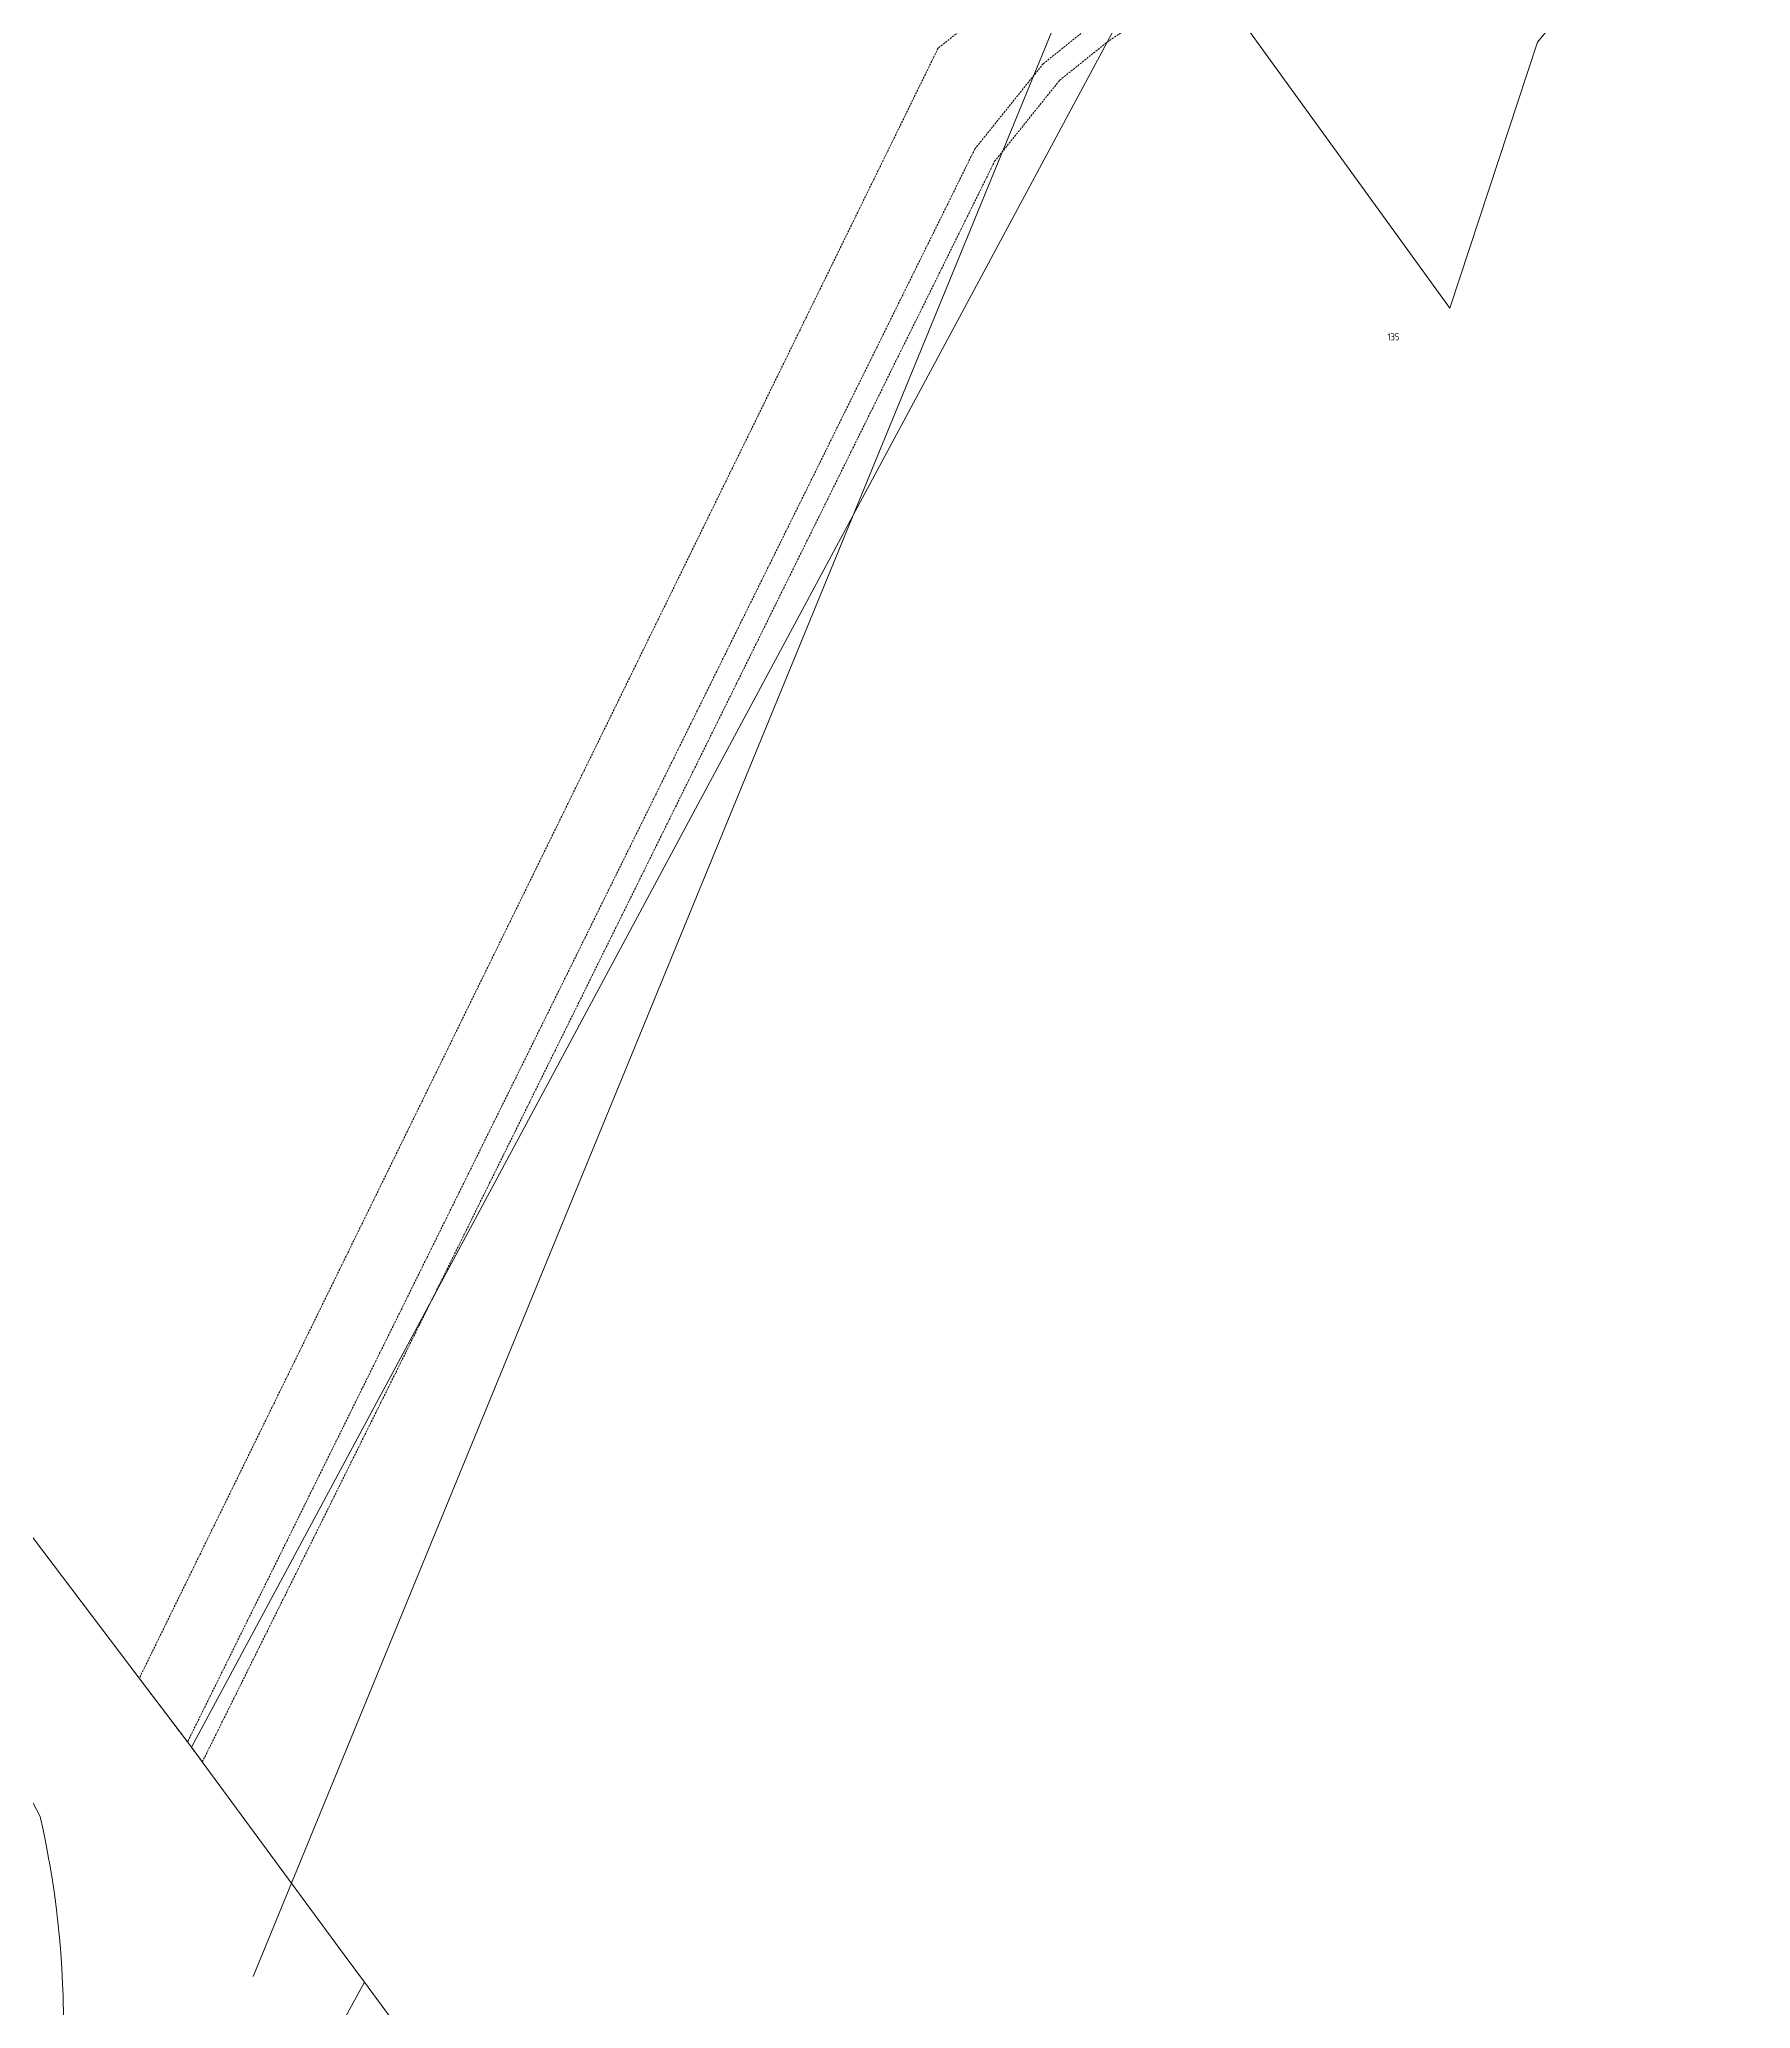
# Model space of a CAD drawing. Extents: x 294483 to 298733, y 6233899 to 6239242.
# Drawn here: x 296413 to 296855, y 6235171 to 6235681 of the extents above; entities that cross this region are included whole.
import ezdxf

# ---------------------------------------------------------------- set-up
doc = ezdxf.new("R2010")
doc.units = 0
doc.linetypes.add('DASHED', pattern=[0.75, 0.5, -0.25])
for name, color, linetype, lineweight in [('Cadastre Buildings_SP_EXT', 9, 'Continuous', 5), ('Cadastre Easements_SP_EXT', 9, 'Continuous', 5), ('Cadastre Land Parcels_SP_EXT', 9, 'Continuous', 5), ('Cadastre Roads_SP_EXT', 94, 'Continuous', 15)]:
    doc.layers.add(name, color=color, linetype=linetype, lineweight=lineweight)
doc.layers.add('Notes', color=7, linetype='Continuous')
doc.styles.get("Standard").update_dxf_attribs({"font": 'isocp.shx'})

msp = doc.modelspace()

# ---------------------------------------------------------------- linework, layer by layer
at = {"layer": 'Cadastre Buildings_SP_EXT', "linetype": 'Continuous'}
msp.add_lwpolyline([(296286.61201, 6235703.03308), (296228.679, 6235569.18908), (296226.28199, 6235542.03609), (296366.163, 6235351.93706), (296438.365, 6235256.61704), (296450.84298, 6235240.14505), (296451.86398, 6235238.79905), (296514.605, 6235355.66906), (296514.605, 6235355.66906), (296688.66599, 6235679.90107), (296691.06498, 6235684.36807)], dxfattribs=at)
at = {"layer": 'Cadastre Easements_SP_EXT', "linetype": 'DASHED'}
for points in [[(296692.4113, 6235716.13545), (296644.95515, 6235678.3272), (296438.36533, 6235256.61695), (296450.84336, 6235240.14476), (296451.8637, 6235238.79895), (296454.66872, 6235234.98419), (296514.60507, 6235355.66949), (296514.60507, 6235355.66949), (296659.56561, 6235649.06169), (296676.38816, 6235670.03419), (296688.66601, 6235679.90153), (296692.84065, 6235682.70374)], [(296695.9192, 6235693.41051), (296672.12804, 6235674.29128), (296654.4849, 6235652.2993), (296450.84336, 6235240.14476), (296451.8637, 6235238.79895), (296454.66872, 6235234.98419), (296514.60507, 6235355.66949), (296514.60507, 6235355.66949), (296659.56561, 6235649.06169), (296676.38816, 6235670.03419), (296688.66601, 6235679.90153), (296692.84065, 6235682.70374)]]:
    msp.add_lwpolyline(points, dxfattribs=at)
at = {"layer": 'Cadastre Land Parcels_SP_EXT', "linetype": 'Continuous'}
for points in [[(296691.06501, 6235684.3681), (296688.66599, 6235679.90103), (296514.60497, 6235355.66909), (296451.86399, 6235238.79903), (296454.66899, 6235234.98403), (296491.37402, 6235185.07902), (296491.39496, 6235185.0511), (296496.58397, 6235177.99607), (296609.27201, 6235024.70408), (296645.50101, 6234978.21507), (296755.85204, 6234850.51604), (297171.26197, 6235621.80502), (297171.26197, 6235621.80502), (297011.91797, 6235840.26908)], [(296847.86, 6235737.68806), (296799.94998, 6235679.84609), (296777.24496, 6235611.04408), (296715.28096, 6235696.80207)], [(296715.28122, 6235696.80163), (296777.24479, 6235611.04417), (296799.94963, 6235679.84609), (296847.85983, 6235737.68832)]]:
    msp.add_lwpolyline(points, dxfattribs=at)
at = {"layer": 'Cadastre Roads_SP_EXT', "linetype": 'Continuous'}
for points in [[(296367.24802, 6234962.23202), (296427.85596, 6235051.56202), (296491.18699, 6235168.07104), (296496.58397, 6235177.99607), (296491.39503, 6235185.05108), (296491.37402, 6235185.07908), (296454.66903, 6235234.9841), (296451.864, 6235238.79908), (296450.84301, 6235240.14504), (296438.36496, 6235256.61706), (296366.163, 6235351.93702)], [(296350.62799, 6235339.11706), (296412.70596, 6235220.87505), (296413.47298, 6235217.42909), (296414.28001, 6235213.51202), (296415.02196, 6235209.58207), (296415.06099, 6235209.36704), (296415.23601, 6235208.3381), (296415.73096, 6235205.4241), (296416.33497, 6235201.47003), (296416.87302, 6235197.50608), (296417.34396, 6235193.53409), (296417.74698, 6235189.55406), (296418.08396, 6235185.56802), (296418.35303, 6235181.57705), (296418.55401, 6235177.58307), (296418.656, 6235174.55303), (296418.68903, 6235173.58502), (296418.75596, 6235169.5861)]]:
    msp.add_lwpolyline(points, dxfattribs=at)
at = {"layer": 'Notes', "lineweight": 9}
msp.add_line((296984.44632, 6236438.08875), (296467.7996, 6235179.46634), dxfattribs=at)

# ---------------------------------------------------------------- texts
at = {"layer": 'Cadastre Land Parcels_SP_EXT'}
msp.add_text('135', height=1.8, dxfattribs=at).set_placement((296761.12933, 6235602.76224))

doc.saveas('drawing.dxf')
